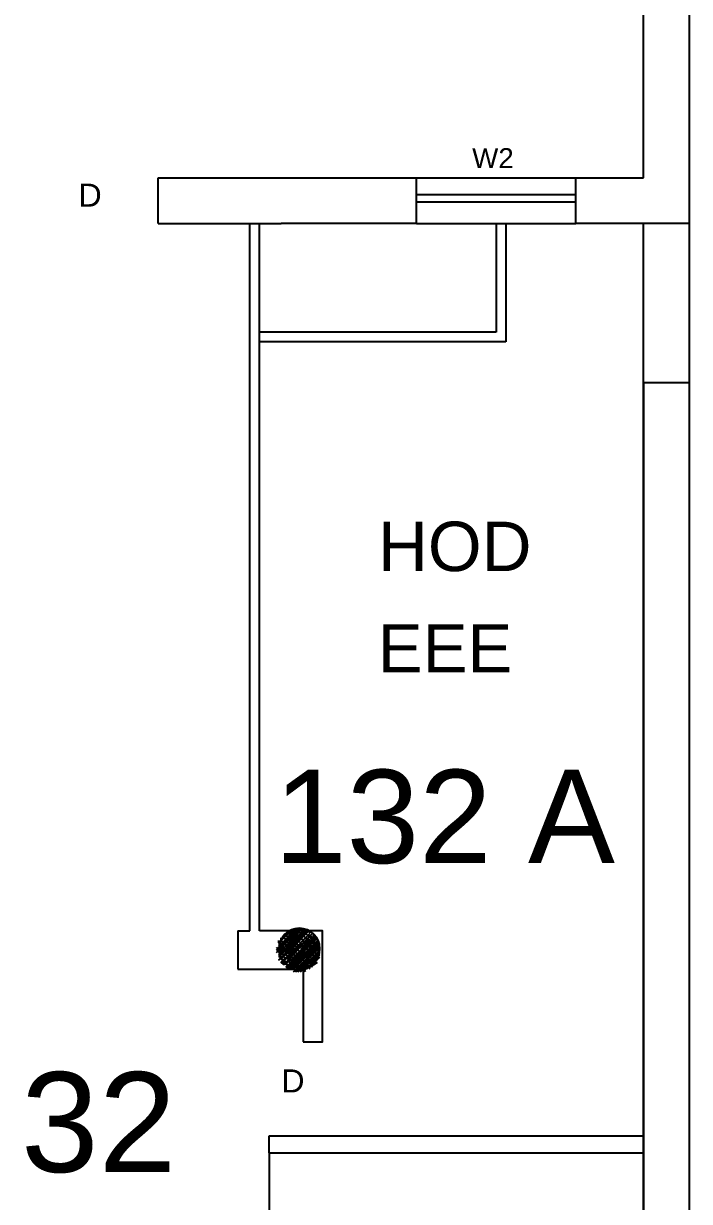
# Model space of a CAD drawing. Header units: millimetres. Extents: x 14 to 406, y 10 to 287.
# Drawn here: x 335.11 to 346.78, y 126.24 to 146.91 of the extents above; entities that cross this region are included whole.
import ezdxf

# ---------------------------------------------------------------- set-up
doc = ezdxf.new("R2010")
doc.units = ezdxf.units.MM
doc.header["$MEASUREMENT"] = 0
doc.layers.get('0').update_dxf_attribs({"linetype": 'CONTINUOUS'})
doc.styles.add('Swis721CnBT$001H0', font='')
doc.styles.get('Swis721CnBT$001H0').set_extended_font_data('Swis721CnBT')

msp = doc.modelspace()

# ---------------------------------------------------------------- linework, layer by layer
at = {"color": 0, "linetype": 'Continuous', "lineweight": 25, "true_color": 0x000007}
for p, q in [((345.976, 144.201), (345.976, 149.112)), ((345.976, 144.201), (345.976, 149.112)), ((346.781, 143.397), (346.781, 149.112)), ((337.467, 143.397), (337.467, 144.201)), ((337.467, 144.201), (339.626, 144.201)), ((339.626, 144.201), (341.997, 144.201)), ((341.997, 143.397), (341.997, 144.201)), ((341.997, 144.201), (344.791, 144.201)), ((344.791, 144.201), (345.976, 144.201)), ((344.791, 143.397), (344.791, 144.201)), ((344.791, 144.201), (345.976, 144.201)), ((344.791, 143.397), (344.791, 144.201)), ((341.997, 143.905), (344.791, 143.905)), ((341.997, 143.778), (344.791, 143.778)), ((337.467, 143.397), (339.626, 143.397)), ((339.076, 130.993), (339.076, 143.397)), ((339.245, 130.993), (339.245, 143.397)), ((341.997, 143.397), (339.626, 143.397)), ((341.997, 143.397), (344.791, 143.397)), ((343.394, 143.397), (343.394, 141.492)), ((343.563, 143.397), (343.563, 141.323)), ((346.781, 143.397), (344.791, 143.397)), ((346.781, 143.397), (344.791, 143.397)), ((345.976, 130.316), (345.976, 143.397)), ((343.394, 141.492), (339.245, 141.492)), ((343.563, 141.323), (339.245, 141.323)), ((346.781, 140.603), (345.976, 140.603)), ((346.781, 116.981), (346.781, 140.603)), ((338.864, 130.993), (338.864, 130.316)), ((338.864, 130.993), (339.076, 130.993)), ((339.626, 130.993), (339.245, 130.993)), ((339.584, 130.782), (339.796, 130.993)), ((339.796, 130.993), (339.796, 130.993)), ((339.88, 130.993), (339.838, 130.993)), ((339.923, 130.951), (339.88, 130.993)), ((339.965, 130.993), (339.923, 131.036)), ((340.007, 130.993), (339.965, 131.036)), ((340.092, 130.951), (340.05, 130.993)), ((340.134, 130.951), (340.092, 130.993)), ((339.584, 130.782), (339.584, 130.824)), ((339.626, 130.739), (339.584, 130.782)), ((339.626, 130.824), (339.753, 130.951)), ((339.626, 130.824), (339.626, 130.866)), ((339.669, 130.782), (339.626, 130.824)), ((339.669, 130.697), (339.626, 130.782)), ((339.669, 130.866), (339.669, 130.909)), ((339.711, 130.824), (339.669, 130.866)), ((339.711, 130.739), (339.669, 130.824)), ((339.711, 130.909), (339.711, 130.951)), ((339.753, 130.866), (339.711, 130.909)), ((339.753, 130.782), (339.711, 130.824)), ((339.796, 130.909), (339.753, 130.951)), ((339.753, 130.951), (339.753, 130.951)), ((339.796, 130.739), (339.753, 130.782)), ((339.838, 130.866), (339.796, 130.909)), ((339.88, 130.824), (339.796, 130.866)), ((339.796, 130.316), (340.261, 130.782)), ((339.838, 130.697), (339.796, 130.782)), ((339.88, 130.909), (339.838, 130.951)), ((339.923, 130.866), (339.838, 130.909)), ((339.88, 130.739), (339.838, 130.824)), ((339.838, 130.316), (340.304, 130.782)), ((339.923, 130.909), (339.88, 130.951)), ((339.923, 130.782), (339.88, 130.824)), ((339.923, 130.739), (339.88, 130.782)), ((339.965, 130.824), (339.923, 130.866)), ((339.965, 130.782), (339.923, 130.824)), ((340.007, 130.866), (339.965, 130.909)), ((340.007, 130.824), (339.965, 130.866)), ((340.007, 130.697), (339.965, 130.782)), ((340.05, 130.909), (340.007, 130.951)), ((340.05, 130.866), (340.007, 130.909)), ((340.092, 130.909), (340.05, 130.951)), ((340.092, 130.739), (340.05, 130.782)), ((340.177, 130.866), (340.092, 130.909)), ((340.134, 130.782), (340.092, 130.824)), ((340.177, 130.824), (340.134, 130.866)), ((340.219, 130.866), (340.177, 130.909)), ((340.219, 130.782), (340.177, 130.824)), ((340.261, 130.739), (340.219, 130.782)), ((340.261, 130.782), (340.261, 130.824)), ((340.304, 130.739), (340.261, 130.782)), ((339.584, 130.655), (339.542, 130.697)), ((339.626, 130.697), (339.584, 130.739)), ((339.584, 130.697), (339.584, 130.697)), ((339.584, 130.612), (339.584, 130.612)), ((339.626, 130.57), (339.584, 130.612)), ((339.669, 130.612), (339.626, 130.655)), ((339.669, 130.57), (339.626, 130.612)), ((339.711, 130.655), (339.669, 130.697)), ((339.711, 130.612), (339.669, 130.655)), ((339.753, 130.697), (339.711, 130.739)), ((339.753, 130.655), (339.711, 130.697)), ((339.796, 130.697), (339.753, 130.739)), ((339.796, 130.57), (339.753, 130.612)), ((339.88, 130.655), (339.796, 130.697)), ((339.838, 130.57), (339.796, 130.612)), ((339.838, 130.274), (340.304, 130.739)), ((339.923, 130.697), (339.838, 130.739)), ((339.88, 130.612), (339.838, 130.655)), ((339.88, 130.274), (340.304, 130.697)), ((339.923, 130.655), (339.88, 130.697)), ((339.923, 130.57), (339.88, 130.612)), ((339.965, 130.697), (339.923, 130.739)), ((339.923, 130.274), (340.304, 130.655)), ((339.965, 130.612), (339.923, 130.655)), ((340.007, 130.655), (339.965, 130.697)), ((339.965, 130.274), (340.304, 130.612)), ((340.007, 130.57), (339.965, 130.612)), ((340.05, 130.697), (340.007, 130.739)), ((340.05, 130.612), (340.007, 130.655)), ((340.092, 130.655), (340.05, 130.697)), ((340.092, 130.57), (340.05, 130.612)), ((340.134, 130.612), (340.092, 130.655)), ((340.177, 130.57), (340.092, 130.612)), ((340.177, 130.655), (340.134, 130.697)), ((340.219, 130.612), (340.134, 130.655)), ((340.219, 130.697), (340.177, 130.739)), ((340.261, 130.57), (340.219, 130.612)), ((340.304, 130.612), (340.261, 130.655)), ((340.304, 130.57), (340.261, 130.612)), ((340.304, 130.697), (340.304, 130.697)), ((339.626, 130.528), (339.584, 130.57)), ((339.584, 130.528), (339.584, 130.528)), ((339.584, 130.485), (339.584, 130.485)), ((339.669, 130.443), (339.626, 130.528)), ((339.669, 130.401), (339.626, 130.443)), ((339.711, 130.485), (339.669, 130.528)), ((339.711, 130.443), (339.669, 130.485)), ((339.753, 130.485), (339.711, 130.528)), ((339.796, 130.528), (339.753, 130.57)), ((339.796, 130.358), (339.753, 130.401)), ((339.838, 130.401), (339.796, 130.443)), ((339.88, 130.443), (339.838, 130.485)), ((339.923, 130.485), (339.88, 130.528)), ((339.965, 130.528), (339.923, 130.57)), ((339.965, 130.358), (339.923, 130.401)), ((340.007, 130.485), (339.965, 130.528)), ((340.007, 130.401), (339.965, 130.443)), ((340.007, 130.358), (339.965, 130.401)), ((340.007, 130.274), (340.304, 130.57)), ((340.05, 130.528), (340.007, 130.57)), ((340.05, 130.443), (340.007, 130.485)), ((340.05, 130.358), (340.007, 130.443)), ((340.134, 130.528), (340.05, 130.57)), ((340.05, 130.316), (340.304, 130.528)), ((340.092, 130.485), (340.05, 130.528)), ((340.092, 130.401), (340.05, 130.485)), ((340.134, 130.358), (340.05, 130.401)), ((340.134, 130.443), (340.092, 130.528)), ((340.177, 130.401), (340.092, 130.443)), ((340.177, 130.485), (340.134, 130.528)), ((340.219, 130.443), (340.134, 130.485)), ((340.134, 130.358), (340.261, 130.443)), ((340.177, 130.358), (340.134, 130.401)), ((340.219, 130.528), (340.177, 130.57)), ((340.219, 130.485), (340.177, 130.528)), ((340.219, 130.401), (340.177, 130.443)), ((340.261, 130.528), (340.219, 130.57)), ((340.219, 130.443), (340.219, 130.485)), ((340.261, 130.485), (340.261, 130.528)), ((340.304, 130.528), (340.304, 130.528)), ((338.864, 130.316), (340.007, 130.316)), ((339.753, 130.316), (339.711, 130.358)), ((339.88, 130.274), (339.838, 130.316)), ((339.923, 130.316), (339.88, 130.358)), ((339.923, 130.274), (339.88, 130.316)), ((339.965, 130.274), (339.965, 130.274)), ((340.007, 130.316), (340.007, 129.046)), ((340.05, 130.274), (340.007, 130.316)), ((340.092, 130.316), (340.05, 130.358)), ((340.05, 130.316), (340.05, 130.316)), ((340.134, 130.316), (340.092, 130.358)), ((339.415, 127.099), (339.415, 127.395)), ((339.415, 127.395), (345.976, 127.395)), ((339.415, 127.099), (345.976, 127.099)), ((339.415, 127.099), (339.415, 123.966))]:
    msp.add_line(p, q, dxfattribs=at)
for points in [[(346.781, 116.981), (346.781, 143.397), (346.781, 149.112)], [(345.976, 140.603), (345.976, 130.316), (345.976, 117.828), (345.976, 130.316)], [(340.007, 129.046), (340.346, 129.046), (340.346, 130.993), (339.245, 130.993)], [(339.542, 130.655), (339.796, 130.909), (339.923, 131.036)], [(339.542, 130.612), (339.796, 130.866), (339.965, 131.036)], [(339.584, 130.697), (339.796, 130.951), (339.88, 131.036)], [(339.584, 130.612), (339.796, 130.824), (340.007, 131.036)], [(339.584, 130.57), (339.796, 130.782), (340.007, 130.993)], [(339.584, 130.528), (339.796, 130.739), (340.05, 130.993)], [(339.838, 130.951), (339.796, 130.951), (339.753, 130.993)], [(339.965, 130.951), (339.923, 130.993), (339.88, 131.036)], [(340.219, 130.866), (339.796, 130.401), (339.711, 130.358), (339.796, 130.443), (340.219, 130.909), (339.796, 130.485), (339.669, 130.401), (339.796, 130.528), (340.177, 130.951), (339.796, 130.57), (339.626, 130.443), (339.796, 130.612), (340.134, 130.951)], [(340.261, 130.824), (339.796, 130.358), (339.753, 130.316), (339.796, 130.401), (340.261, 130.866)], [(339.796, 130.824), (339.796, 130.866), (339.753, 130.866)], [(339.838, 130.782), (339.796, 130.824), (339.753, 130.824)], [(340.134, 130.697), (340.05, 130.739), (340.007, 130.824)], [(340.261, 130.697), (340.219, 130.739), (340.134, 130.824), (340.05, 130.866)], [(340.219, 130.655), (340.177, 130.697), (340.092, 130.782), (340.05, 130.824)], [(339.838, 130.612), (339.796, 130.655), (339.753, 130.655)], [(339.965, 130.316), (339.923, 130.358), (339.838, 130.443), (339.796, 130.485), (339.753, 130.528), (339.711, 130.57)], [(339.838, 130.316), (339.796, 130.358), (339.753, 130.358), (339.711, 130.443)], [(339.88, 130.358), (339.796, 130.401), (339.753, 130.485)], [(339.923, 130.401), (339.88, 130.485), (339.796, 130.528)], [(339.965, 130.443), (339.923, 130.528), (339.838, 130.57)]]:
    msp.add_lwpolyline(points, dxfattribs=at)
for points in [[(340.092, 130.993), (339.796, 130.655), (339.584, 130.485), (339.796, 130.697)], [(345.976, 130.316), (345.976, 117.828)]]:
    msp.add_lwpolyline(points, close=True, dxfattribs=at)
for points in [[(339.944, 131.036), (339.745, 131.036), (339.584, 130.875), (339.584, 130.676)], [(340.304, 130.676), (340.304, 130.875), (340.142, 131.036), (339.944, 131.036)], [(339.584, 130.676), (339.584, 130.477), (339.745, 130.316), (339.944, 130.316)], [(339.944, 130.316), (340.142, 130.316), (340.304, 130.477), (340.304, 130.676)]]:
    msp.add_open_spline(points, degree=3, dxfattribs=at)

# ---------------------------------------------------------------- texts
at = {"color": 0, "true_color": 0x000007, "style": 'Swis721CnBT$001H0'}
for s, height, p in [('W2', 0.3483, (342.971, 144.371)), ('D', 0.404, (336.07, 143.693)), ('HOD', 0.8675, (341.32, 137.301)), ('EEE', 0.8418, (341.32, 135.523)), ('132 A', 1.6372, (339.499, 132.179)), ('132', 1.7531, (333.7, 126.76)), ('D', 0.404, (339.626, 128.157))]:
    msp.add_text(s, height=height, dxfattribs=at).set_placement(p)

doc.saveas('drawing.dxf')
